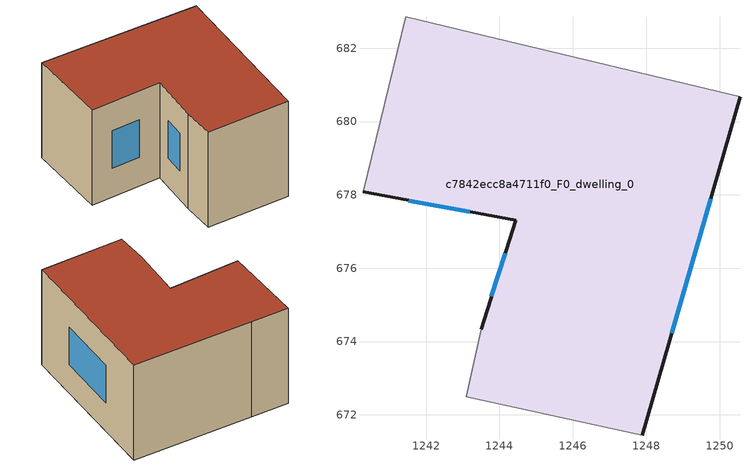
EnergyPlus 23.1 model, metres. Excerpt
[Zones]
c7842ecc8a4711f0_F0_dwelling_0
 floor ground (EU_floor_Construction): 1250.56,680.67 1247.9,671.45 1243.09,672.49 1243.5,674.34 1244.44,677.3 1240.28,678.08 1241.45,682.85 1243.6,682.34 z0
 wall outside (EU_wall_Construction): 1240.28,678.08 1244.44,677.3 1243.5,674.34 / 1247.9,671.45 1250.56,680.67 z0:6
 wall adiabatic (EU_wall_Construction): 1250.56,680.67 1243.6,682.34 1241.45,682.85 1240.28,678.08 / 1243.5,674.34 1243.09,672.49 1247.9,671.45 z0:6
 window (EU_Window_Construction): 1244.15,676.41 1243.78,675.23 / 1241.53,677.85 1243.19,677.54 / 1248.7,674.23 1249.76,677.9 z1.81:4.19
 roof outside (EU_roof_Construction): 1247.9,671.45 1250.56,680.67 1243.6,682.34 1241.45,682.85 1240.28,678.08 1244.44,677.3 1243.5,674.34 1243.09,672.49 z6
[Building]
EU S2 Campaign: North Axis=0; Terrain=City; Solar Distribution=FullExterior
[Site:Location]
Bologna: Latitude=44.5; Longitude=11.25; Time Zone=1; Elevation=37
[SizingPeriod:WeatherFileDays]
AnnualSizingPeriod: Begin Month=1; Begin Day of Month=1; End Month=12; End Day of Month=31; Day of Week for Start Day=Monday; Use Weather File Daylight Saving Period=No; Use Weather File Rain and Snow Indicators=No
[MATERIAL]
EU_InternalMass_Material: Roughness=MediumRough; Thickness=0.1; Conductivity=1; Density=1800; Specific Heat=900; Thermal Absorptance=0.9; Solar Absorptance=0.7; Visible Absorptance=0.7
[MATERIAL:NOMASS] Roughness=MediumRough; Thermal Absorptance=0.9; Solar Absorptance=0.7; Visible Absorptance=0.7
Name | Thermal Resistance
EU_wall_NoMass | 0.734017
EU_roof_NoMass | 0.658631
EU_floor_NoMass | 0.747526
[WINDOWMATERIAL:SIMPLEGLAZINGSYSTEM]
EU_Window_SimpleGlazing: UFactor=4.06248; Solar Heat Gain Coefficient=0.85; Visible Transmittance=0.85
[CONSTRUCTION]
EU_wall_Construction: EU_wall_NoMass
EU_roof_Construction: EU_roof_NoMass
EU_floor_Construction: EU_floor_NoMass
EU_InternalMass_Construction: EU_InternalMass_Material
EU_Window_Construction: EU_Window_SimpleGlazing
[ZONE]
c7842ecc8a4711f0_F0_dwelling_0: Type=1; Multiplier=1; Ceiling Height=autocalculate; Volume=412.072; Floor Area=autocalculate; Part of Total Floor Area=Yes
[INTERNALMASS]
c7842ecc8a4711f0_F0_dwelling_0_EU_InternalMass: Construction=EU_InternalMass_Construction; Zone or ZoneList=c7842ecc8a4711f0_F0_dwelling_0; Surface Area=68.679
[OTHEREQUIPMENT]
EU_Step8_InternalGain_c7842ecc8a4711f0_F0_dwelling_0_f000: Fuel Type=Electricity; Zone or ZoneList or Space or SpaceList=c7842ecc8a4711f0_F0_dwelling_0; Schedule=EU_Step8_GainSchedule_c7842ecc8a4711f0_F0_dwelling_0_f000; Design Level Calculation Method=Watts/Area; Power per Zone Floor Area=1; Fraction Latent=0; Fraction Radiant=0; Fraction Lost=0; Carbon Dioxide Generation Rate=0; EndUse Subcategory=EU_Step8_InternalGains
[ZONEVENTILATION:DESIGNFLOWRATE]
EU_ConstantAir_c7842ecc8a4711f0_F0_dwelling_0: Zone or ZoneList or Space or SpaceList=c7842ecc8a4711f0_F0_dwelling_0; Schedule=EU_AlwaysOn; Design Flow Rate Calculation Method=AirChanges/Hour; Air Changes per Hour=0.656562; Ventilation Type=Natural; Fan Pressure Rise=0; Fan Total Efficiency=1; Constant Term Coefficient=1; Temperature Term Coefficient=0; Velocity Term Coefficient=0; Velocity Squared Term Coefficient=0; Minimum Indoor Temperature=-100; Maximum Indoor Temperature=100; Delta Temperature=-100; Minimum Outdoor Temperature=-100; Maximum Outdoor Temperature=100; Maximum Wind Speed=40
[HVACTEMPLATE:THERMOSTAT]
EU_HeatOnly_c7842ecc8a4711f0_F0_dwelling_0: Constant Heating Setpoint=20; Constant Cooling Setpoint=50
[HVACTEMPLATE:ZONE:IDEALLOADSAIRSYSTEM]
c7842ecc8a4711f0_F0_dwelling_0: Template Thermostat=EU_HeatOnly_c7842ecc8a4711f0_F0_dwelling_0; System Availability Schedule=EU_AlwaysOn; Maximum Heating Supply Air Temperature=50; Minimum Cooling Supply Air Temperature=13; Maximum Heating Supply Air Humidity Ratio=0.0156; Minimum Cooling Supply Air Humidity Ratio=0.0077; Heating Limit=NoLimit; Cooling Limit=NoLimit; Heating Availability Schedule=EU_AlwaysOn; Cooling Availability Schedule=EU_CoolingOff; Dehumidification Control Type=ConstantSensibleHeatRatio; Cooling Sensible Heat Ratio=0.7; Dehumidification Setpoint=60; Humidification Control Type=None; Humidification Setpoint=30; Outdoor Air Method=None; Outdoor Air Flow Rate per Person=0.00944; Outdoor Air Flow Rate per Zone Floor Area=0; Outdoor Air Flow Rate per Zone=0; Demand Controlled Ventilation Type=None; Outdoor Air Economizer Type=NoEconomizer; Heat Recovery Type=None; Sensible Heat Recovery Effectiveness=0.7; Latent Heat Recovery Effectiveness=0.65
[SIZING:ZONE]
c7842ecc8a4711f0_F0_dwelling_0: Zone Cooling Design Supply Air Temperature Input Method=SupplyAirTemperature; Zone Cooling Design Supply Air Temperature=13; Zone Heating Design Supply Air Temperature Input Method=SupplyAirTemperature; Zone Heating Design Supply Air Temperature=50; Zone Cooling Design Supply Air Humidity Ratio=0.008; Zone Heating Design Supply Air Humidity Ratio=0.008; Cooling Design Air Flow Method=DesignDay; Cooling Design Air Flow Rate=0; Cooling Minimum Air Flow per Zone Floor Area=0.000762; Cooling Minimum Air Flow=0; Cooling Minimum Air Flow Fraction=0.2; Heating Design Air Flow Method=DesignDay; Heating Design Air Flow Rate=0; Heating Maximum Air Flow per Zone Floor Area=0.002032; Heating Maximum Air Flow=0.141576; Heating Maximum Air Flow Fraction=0.3; Account for Dedicated Outdoor Air System=No; Dedicated Outdoor Air System Control Strategy=NeutralSupplyAir; Dedicated Outdoor Air Low Setpoint Temperature for Design=autosize; Dedicated Outdoor Air High Setpoint Temperature for Design=autosize; Zone Load Sizing Method=Sensible Load Only No Latent Load; Zone Latent Cooling Design Supply Air Humidity Ratio Input Method=HumidityRatioDifference; Zone Cooling Design Supply Air Humidity Ratio Difference=0.005; Zone Latent Heating Design Supply Air Humidity Ratio Input Method=HumidityRatioDifference; Zone Humidification Design Supply Air Humidity Ratio Difference=0.005
[SCHEDULE:CONSTANT]
Name | Hourly Value
EU_AlwaysOn | 1
EU_CoolingOff | 0
[SCHEDULE:FILE]
EU_Step8_GainSchedule_c7842ecc8a4711f0_F0_dwelling_0_f000: File=../../schedules/c7842ecc8a4711f0/c7842ecc8a4711f0_F0_dwelling_0_f000_gain.csv; Column Number=1; Rows to Skip at Top=0; Number of Hours of Data=8760; Column Separator=Comma; Interpolate to Timestep=No; Minutes per Item=60; Adjust Schedule for Daylight Savings=Yes
